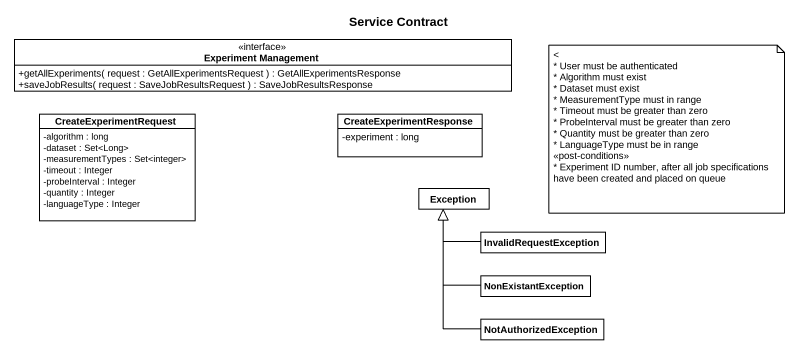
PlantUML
@startuml
title Service Contract
hide circle
hide empty members
skinparam classAttributeIconSize 0
interface "Experiment Management" as Experiment_Management {
  +getAllExperiments( request : GetAllExperimentsRequest ) : GetAllExperimentsResponse
  +saveJobResults( request : SaveJobResultsRequest ) : SaveJobResultsResponse
}
class CreateExperimentRequest {
  -algorithm : long
  -dataset : Set<Long>
  -measurementTypes : Set<integer>
  -timeout : Integer
  -probeInterval : Integer
  -quantity : Integer
  -languageType : Integer
}
class CreateExperimentResponse {
  -experiment : long
}
class "Exception" as Exception_
class InvalidRequestException
class NonExistantException
class NotAuthorizedException
InvalidRequestException -left-|> Exception_
NonExistantException -up-|> Exception_
NotAuthorizedException -up-|> Exception_
note as N1
  <
  * User must be authenticated
  * Algorithm must exist
  * Dataset must exist
  * MeasurementType must in range
  * Timeout must be greater than zero
  * ProbeInterval must be greater than zero
  * Quantity must be greater than zero
  * LanguageType must be in range
  <<post-conditions>>
  * Experiment ID number, after all job specifications
  have been created and placed on queue
end note
@enduml
